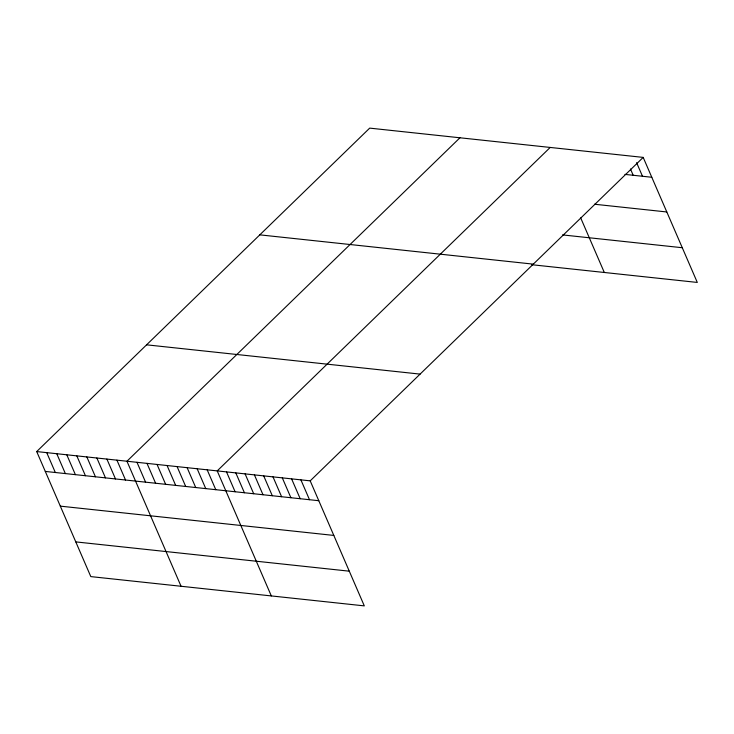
<?xml version="1.0" encoding="UTF-8"?>
<svg xmlns="http://www.w3.org/2000/svg" width="734" height="734" viewBox="0 0 734 734"><rect width="100%" height="100%" fill="white"/><g stroke="black" fill="none" stroke-linecap="round" stroke-linejoin="round"><path stroke-width="1.1" d="M36.7 451.566L310.198 480.853L364.303 605.88L90.805 576.603L36.7 451.566L369.697 128.12L643.195 157.397L697.3 282.434L531.884 264.726M459.952 137.781L126.954 461.227L181.059 586.264M550.206 147.442L217.209 470.898L271.314 595.925M310.198 480.853L643.195 157.397M624.928 174.389L651.792 177.261M594.485 204.226L666.811 211.97M562.547 234.908L682.281 247.725M259.808 234.852L533.306 264.139M146.589 344.824L420.087 374.111M45.297 471.43L318.795 500.716M60.316 506.139L333.814 535.425M75.785 541.894L349.283 571.18M636.607 162.673L642.489 176.27M630.478 169.003L633.194 175.27M580.695 217.906L604.311 272.479M300.894 479.852L309.491 499.716M291.6 478.862L300.197 498.725M282.296 477.862L290.893 497.725M273.002 476.871L281.599 496.734M263.699 475.871L272.296 495.734M254.404 474.88L263.001 494.744M245.101 473.88L253.698 493.743M235.807 472.889L244.404 492.753M226.503 471.889L235.1 491.752M207.181 469.824L215.778 489.688M197.152 468.751L205.749 488.615M187.124 467.677L195.721 487.541M177.096 466.604L185.693 486.468M167.068 465.521L175.665 485.394M157.039 464.448L165.636 484.321M147.011 463.374L155.608 483.247M136.983 462.301L145.58 482.174M116.926 460.154L125.523 480.018M106.898 459.08L115.495 478.944M96.87 458.007L105.467 477.871M86.841 456.933L95.438 476.797M76.813 455.86L85.41 475.724M66.785 454.786L75.382 474.65M56.757 453.713L65.354 473.577M46.728 452.639L55.325 472.503"/></g></svg>
